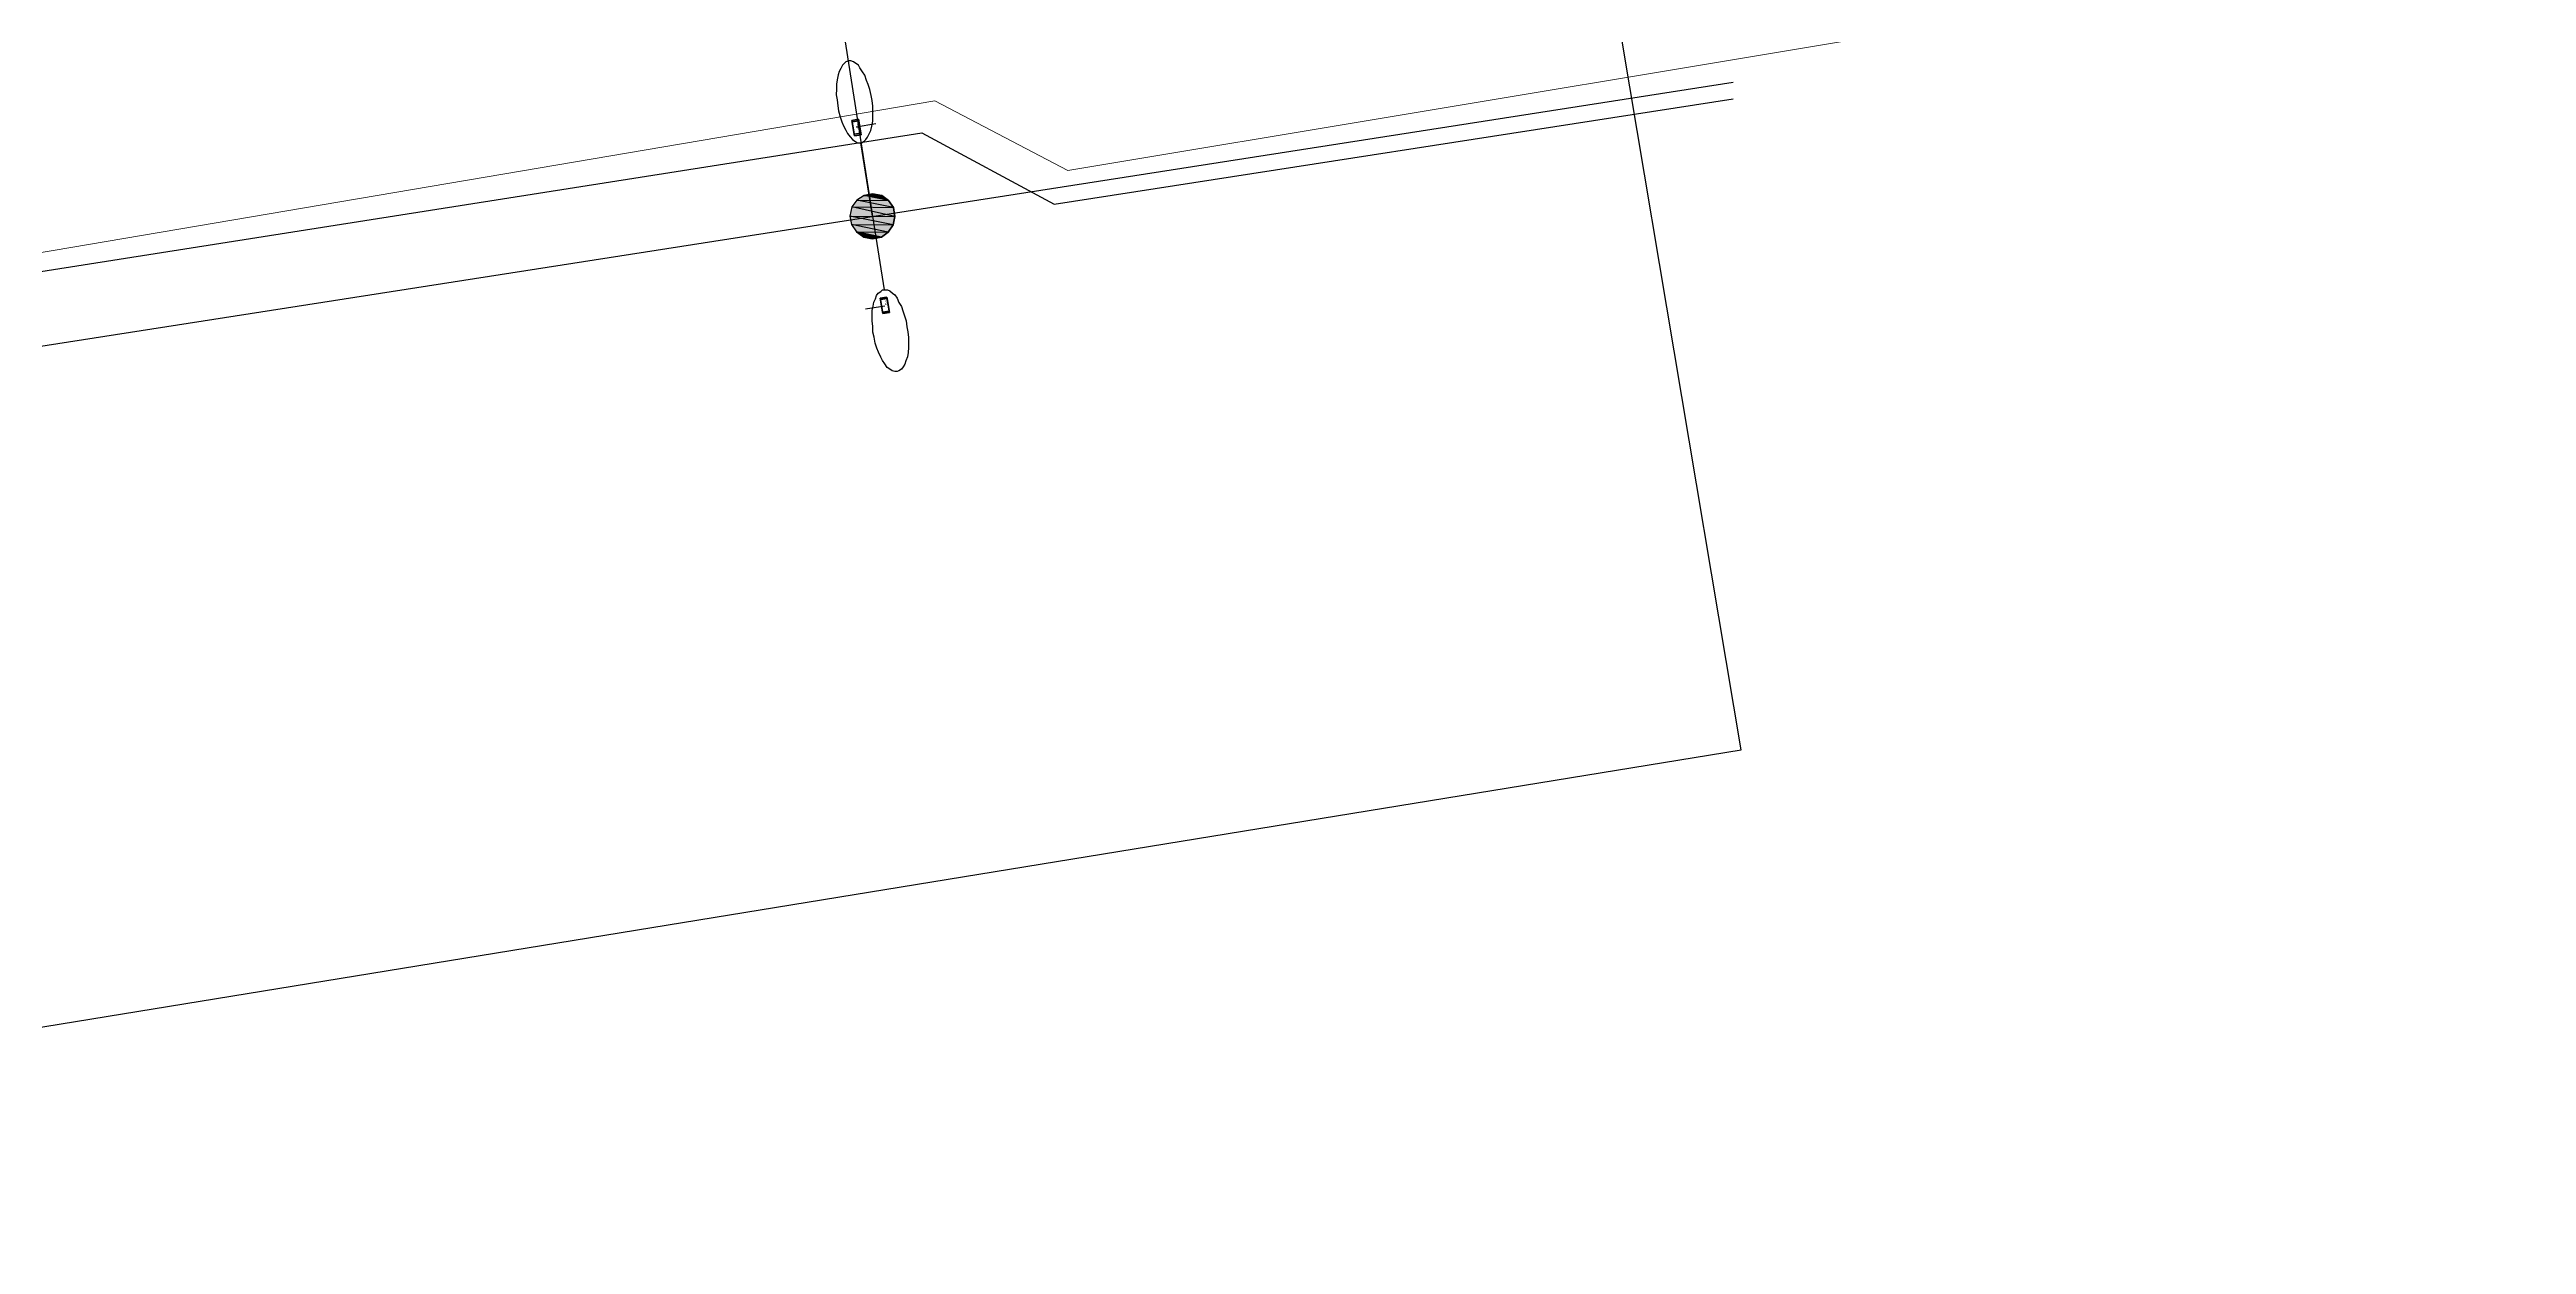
# Model space of a CAD drawing. Extents: x 2474 to 3317, y 1800 to 4862.
# Drawn here: x 2784 to 2846.5, y 3965.8 to 3995.9 of the extents above; entities that cross this region are included whole.
import ezdxf

# ---------------------------------------------------------------- set-up
doc = ezdxf.new("R2010")
doc.units = 0
doc.header["$MEASUREMENT"] = 0
for name, color, linetype in [('at_Entity', 7, 'Continuous'), ('at_Solid', 7, 'Continuous'), ('DLXLUM02', 4, 'Continuous'), ('DLXLUM03', 3, 'Continuous'), ('DLXLUMEX', 2, 'Continuous'), ('DLXSCENE', 7, 'Continuous')]:
    doc.layers.add(name, color=color, linetype=linetype)
doc.layers.add('ситуация', color=7, linetype='Continuous', lineweight=15)

# ---------------------------------------------------------------- blocks, each defined once
blk = doc.blocks.new('*U202')
for p, q in [((0.048, 0.229), (-0.119, 0.201)), ((-0.119, 0.201), (0.048, 0.229)), ((-0.113, 0.162), (-0.119, 0.201)), ((-0.119, 0.201), (-0.061, -0.151)), ((-0.119, 0.201), (-0.113, 0.162)), ((-0.061, -0.151), (-0.119, 0.201)), ((0.055, 0.19), (-0.113, 0.162)), ((-0.113, 0.162), (0.055, 0.19)), ((-0.113, 0.162), (-0.055, -0.19)), ((-0.055, -0.19), (-0.113, 0.162)), ((0.055, 0.19), (0.048, 0.229)), ((0.048, 0.229), (0.055, 0.19)), ((0.106, -0.124), (0.048, 0.229)), ((0.048, 0.229), (0.106, -0.124)), ((0.113, -0.162), (0.055, 0.19)), ((0.055, 0.19), (0.113, -0.162)), ((-0.061, -0.151), (0.106, -0.124)), ((0.106, -0.124), (-0.061, -0.151)), ((-0.061, -0.151), (-0.055, -0.19)), ((-0.055, -0.19), (-0.061, -0.151)), ((-0.055, -0.19), (0.113, -0.162)), ((0.113, -0.162), (-0.055, -0.19)), ((0.113, -0.162), (0.106, -0.124)), ((0.106, -0.124), (0.113, -0.162))]:
    blk.add_line(p, q)
at = {"color": 1}
blk.add_line((-0.006, 0.039), (0.487, 0.12), dxfattribs=at)
at = {"layer": 'DLXLUMEX', "color": 7}
blk.add_text('3', height=0.1, dxfattribs=at).set_placement((0, 0))
blk = doc.blocks.new('*U208')
for p, q in [((0.057, 0.189), (-0.111, 0.163)), ((-0.111, 0.163), (0.057, 0.189)), ((-0.111, 0.163), (-0.057, -0.189)), ((-0.057, -0.189), (-0.111, 0.163)), ((-0.111, 0.163), (-0.105, 0.125)), ((-0.105, 0.125), (-0.111, 0.163)), ((0.063, 0.151), (-0.105, 0.125)), ((-0.105, 0.125), (0.063, 0.151)), ((-0.105, 0.125), (-0.051, -0.228)), ((-0.051, -0.228), (-0.105, 0.125)), ((0.111, -0.163), (0.057, 0.189)), ((0.063, 0.151), (0.057, 0.189)), ((0.057, 0.189), (0.111, -0.163)), ((0.057, 0.189), (0.063, 0.151)), ((0.117, -0.202), (0.063, 0.151)), ((0.063, 0.151), (0.117, -0.202)), ((-0.057, -0.189), (0.111, -0.163)), ((0.111, -0.163), (-0.057, -0.189)), ((-0.057, -0.189), (-0.051, -0.228)), ((-0.051, -0.228), (-0.057, -0.189)), ((-0.051, -0.228), (0.117, -0.202)), ((0.117, -0.202), (-0.051, -0.228)), ((0.111, -0.163), (0.117, -0.202)), ((0.117, -0.202), (0.111, -0.163))]:
    blk.add_line(p, q)
at = {"color": 1}
blk.add_line((0.006, -0.039), (-0.488, -0.115), dxfattribs=at)
at = {"layer": 'DLXLUMEX', "color": 7}
blk.add_text('2', height=0.1, dxfattribs=at).set_placement((0, 0))
blk = doc.blocks.new('*U218')
for p, q in [((2826.661, 3978.229), (2817.619, 4032.02)), ((2774.768, 3969.761), (2826.661, 3978.229))]:
    blk.add_line(p, q)

msp = doc.modelspace()

# ---------------------------------------------------------------- hatches: boundary and pattern name
at = {"layer": 'at_Solid'}
for points in [[(2804.234, 3991.912), (2804.189, 3991.681), (2805.324, 3991.668)], [(2804.362, 3992.079), (2804.234, 3991.912), (2805.285, 3991.9)], [(2804.234, 3991.912), (2805.285, 3991.9), (2805.324, 3991.668)], [(2804.553, 3992.202), (2804.362, 3992.079), (2805.16, 3992.069)], [(2804.362, 3992.079), (2805.16, 3992.069), (2805.285, 3991.9)], [(2804.763, 3992.242), (2804.553, 3992.202), (2804.994, 3992.197)], [(2804.553, 3992.202), (2804.994, 3992.197), (2805.16, 3992.069)], [(2804.189, 3991.681), (2804.229, 3991.471), (2805.279, 3991.458)], [(2804.189, 3991.681), (2805.324, 3991.668), (2805.279, 3991.458)], [(2804.229, 3991.471), (2804.353, 3991.28), (2805.151, 3991.271)], [(2804.229, 3991.471), (2805.279, 3991.458), (2805.151, 3991.271)], [(2804.353, 3991.28), (2804.54, 3991.152), (2804.982, 3991.147)], [(2804.353, 3991.28), (2805.151, 3991.271), (2804.982, 3991.147)], [(2804.54, 3991.152), (2804.982, 3991.147), (2804.75, 3991.107)]]:
    msp.add_hatch(color=256, dxfattribs=at).paths.add_polyline_path(points)

# ---------------------------------------------------------------- linework, layer by layer
at = {"layer": 'at_Entity', "color": 2}
for points in [[(2799.77, 4023.504), (2804.757, 3991.675)], [(2688.851, 3973.593), (2826.46, 3995.056)]]:
    msp.add_lwpolyline(points, dxfattribs=at)
at = {"layer": 'at_Entity', "color": 0}
for points in [[(2804.151, 3995.59), (2804.088, 3995.57), (2804.045, 3995.528), (2804.003, 3995.487), (2803.96, 3995.403), (2803.917, 3995.32), (2803.895, 3995.236), (2803.872, 3995.11), (2803.85, 3995.005), (2803.849, 3994.879), (2803.847, 3994.732), (2803.866, 3994.606), (2803.886, 3994.459), (2803.905, 3994.332), (2803.945, 3994.185), (2803.986, 3994.058), (2804.027, 3993.953), (2804.089, 3993.847), (2804.13, 3993.762), (2804.192, 3993.677), (2804.254, 3993.614), (2804.317, 3993.571), (2804.379, 3993.528), (2804.442, 3993.527), (2804.484, 3993.527), (2804.548, 3993.568), (2804.59, 3993.61), (2804.633, 3993.672), (2804.676, 3993.756), (2804.719, 3993.839), (2804.741, 3993.944), (2804.764, 3994.07), (2804.765, 3994.175), (2804.767, 3994.322), (2804.768, 3994.448), (2804.749, 3994.596), (2804.729, 3994.722), (2804.689, 3994.869), (2804.648, 3994.996), (2804.608, 3995.101), (2804.567, 3995.228), (2804.505, 3995.313), (2804.443, 3995.419), (2804.402, 3995.482), (2804.339, 3995.525), (2804.277, 3995.568), (2804.214, 3995.589), (2804.151, 3995.59), (2804.151, 3995.59)], [(2760.559, 3965.758), (2759.526, 3972.704), (2759.104, 3976.092), (2759.212, 3978.192), (2759.501, 3979.491), (2759.912, 3980.516), (2760.663, 3981.831), (2761.666, 3983.206), (2763.537, 3985.033), (2765.275, 3986.358), (2766.27, 3986.955), (2767.557, 3987.382), (2771.6, 3988.133), (2779.56, 3989.616), (2806, 3993.782), (2809.341, 3991.978), (2826.455, 3994.636)], [(2804.757, 3991.675), (2804.463, 3993.527)], [(2805.324, 3991.668), (2805.285, 3991.9), (2805.16, 3992.069), (2804.994, 3992.197), (2804.763, 3992.242), (2804.553, 3992.202), (2804.362, 3992.079), (2804.234, 3991.912), (2804.189, 3991.681), (2804.229, 3991.471), (2804.353, 3991.28), (2804.54, 3991.152), (2804.75, 3991.107), (2804.982, 3991.147), (2805.151, 3991.271), (2805.279, 3991.458), (2805.324, 3991.668), (2805.324, 3991.668)], [(2805.324, 3991.668), (2805.285, 3991.9), (2805.16, 3992.069), (2804.994, 3992.197), (2804.763, 3992.242), (2804.553, 3992.202), (2804.362, 3992.079), (2804.234, 3991.912), (2804.189, 3991.681), (2804.229, 3991.471), (2804.353, 3991.28), (2804.54, 3991.152), (2804.75, 3991.107), (2804.982, 3991.147), (2805.151, 3991.271), (2805.279, 3991.458), (2805.324, 3991.668), (2805.324, 3991.668)], [(2804.234, 3991.912), (2804.189, 3991.681), (2805.324, 3991.668), (2804.234, 3991.912)], [(2804.362, 3992.079), (2804.234, 3991.912), (2805.285, 3991.9), (2804.362, 3992.079)], [(2804.234, 3991.912), (2805.285, 3991.9), (2805.324, 3991.668), (2804.234, 3991.912)], [(2804.553, 3992.202), (2804.362, 3992.079), (2805.16, 3992.069), (2804.553, 3992.202)], [(2804.362, 3992.079), (2805.16, 3992.069), (2805.285, 3991.9), (2804.362, 3992.079)], [(2804.763, 3992.242), (2804.553, 3992.202), (2804.994, 3992.197), (2804.763, 3992.242)], [(2804.553, 3992.202), (2804.994, 3992.197), (2805.16, 3992.069), (2804.553, 3992.202)], [(2804.189, 3991.681), (2804.229, 3991.471), (2805.279, 3991.458), (2804.189, 3991.681)], [(2804.189, 3991.681), (2805.324, 3991.668), (2805.279, 3991.458), (2804.189, 3991.681)], [(2804.229, 3991.471), (2804.353, 3991.28), (2805.151, 3991.271), (2804.229, 3991.471)], [(2804.229, 3991.471), (2805.279, 3991.458), (2805.151, 3991.271), (2804.229, 3991.471)], [(2804.353, 3991.28), (2804.54, 3991.152), (2804.982, 3991.147), (2804.353, 3991.28)], [(2804.353, 3991.28), (2805.151, 3991.271), (2804.982, 3991.147), (2804.353, 3991.28)], [(2804.54, 3991.152), (2804.982, 3991.147), (2804.75, 3991.107), (2804.54, 3991.152)], [(2804.757, 3991.675), (2805.05, 3989.822)], [(2805.383, 3987.759), (2805.32, 3987.76), (2805.257, 3987.782), (2805.195, 3987.824), (2805.132, 3987.867), (2805.07, 3987.952), (2805.008, 3988.037), (2804.967, 3988.121), (2804.906, 3988.248), (2804.865, 3988.353), (2804.824, 3988.48), (2804.805, 3988.627), (2804.765, 3988.754), (2804.766, 3988.901), (2804.747, 3989.027), (2804.748, 3989.174), (2804.75, 3989.3), (2804.772, 3989.405), (2804.794, 3989.51), (2804.837, 3989.594), (2804.859, 3989.677), (2804.902, 3989.74), (2804.966, 3989.781), (2805.008, 3989.823), (2805.071, 3989.822), (2805.134, 3989.821), (2805.197, 3989.799), (2805.259, 3989.736), (2805.322, 3989.693), (2805.384, 3989.608), (2805.425, 3989.503), (2805.486, 3989.397), (2805.527, 3989.291), (2805.568, 3989.165), (2805.608, 3989.038), (2805.628, 3988.891), (2805.647, 3988.765), (2805.666, 3988.617), (2805.665, 3988.491), (2805.664, 3988.365), (2805.662, 3988.239), (2805.64, 3988.134), (2805.597, 3988.03), (2805.575, 3987.946), (2805.532, 3987.883), (2805.489, 3987.821), (2805.426, 3987.78), (2805.383, 3987.759), (2805.383, 3987.759)]]:
    msp.add_lwpolyline(points, dxfattribs=at)
at = {"layer": 'ситуация', "linetype": 'Continuous', "lineweight": 18}
for p, q in [((2809.684, 3992.831), (2846.459, 3998.968)), ((2779.945, 3990.11), (2806.328, 3994.583)), ((2806.328, 3994.583), (2809.684, 3992.831))]:
    msp.add_line(p, q, dxfattribs=at)

# ---------------------------------------------------------------- block references
at = {"layer": 'DLXLUM02'}
msp.add_blockref('*U208', (2805.067, 3989.448), dxfattribs=at)
at = {"layer": 'DLXLUM03'}
msp.add_blockref('*U202', (2804.357, 3993.892), dxfattribs=at)
at = {"layer": 'DLXSCENE'}
msp.add_blockref('*U218', (0, 0), dxfattribs=at)

doc.saveas('drawing.dxf')
